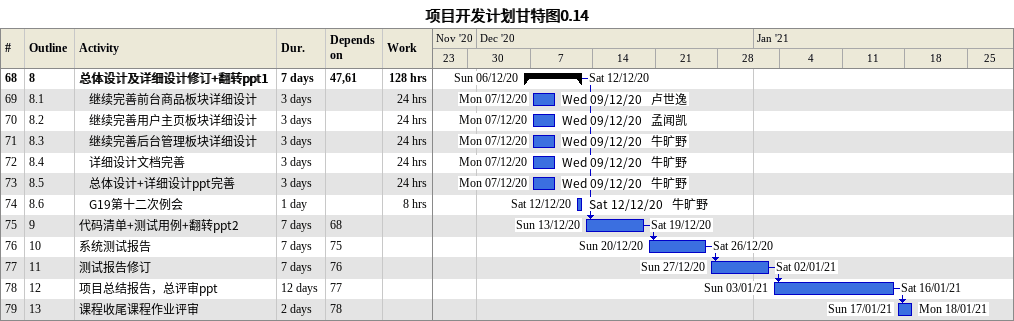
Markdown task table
项目开发计划甘特图0.14

| ID | WBS | Task | Duration | Start | Finish | Predecessors | Resources | Work (h) |
|---|---|---|---|---|---|---|---|---|
| 68 | 8 | **总体设计及详细设计修订+翻转ppt1** | 7d | 2020-12-06 | 2020-12-12 | 47, 61 |  | 128 |
| 69 | 8.1 | 继续完善前台商品板块详细设计 | 3d | 2020-12-07 | 2020-12-09 |  | 卢世逸 | 24 |
| 70 | 8.2 | 继续完善用户主页板块详细设计 | 3d | 2020-12-07 | 2020-12-09 |  | 孟闻凯 | 24 |
| 71 | 8.3 | 继续完善后台管理板块详细设计 | 3d | 2020-12-07 | 2020-12-09 |  | 牛旷野 | 24 |
| 72 | 8.4 | 详细设计文档完善 | 3d | 2020-12-07 | 2020-12-09 |  | 牛旷野 | 24 |
| 73 | 8.5 | 总体设计+详细设计ppt完善 | 3d | 2020-12-07 | 2020-12-09 |  | 牛旷野 | 24 |
| 74 | 8.6 | G19第十二次例会 | 1d | 2020-12-12 | 2020-12-12 |  | 牛旷野 | 8 |
| 75 | 9 | 代码清单+测试用例+翻转ppt2 | 7d | 2020-12-13 | 2020-12-19 | 68 |  |  |
| 76 | 10 | 系统测试报告 | 7d | 2020-12-20 | 2020-12-26 | 75 |  |  |
| 77 | 11 | 测试报告修订 | 7d | 2020-12-27 | 2021-01-02 | 76 |  |  |
| 78 | 12 | 项目总结报告，总评审ppt | 12d | 2021-01-03 | 2021-01-16 | 77 |  |  |
| 79 | 13 | 课程收尾课程作业评审 | 2d | 2021-01-17 | 2021-01-18 | 78 |  |  |
